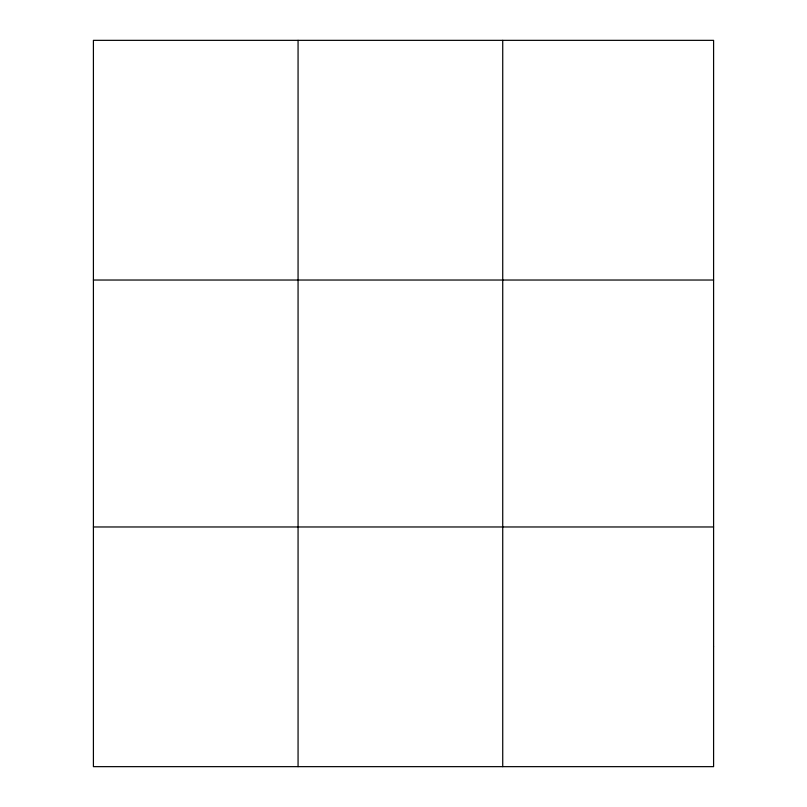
<?xml version="1.0" encoding="UTF-8"?>
<svg xmlns="http://www.w3.org/2000/svg" width="807" height="807" viewBox="0 0 807 807"><rect width="100%" height="100%" fill="white"/><g stroke="black" fill="none" stroke-linecap="round" stroke-linejoin="round"><path stroke-width="1.21" d="M298.065 766.65L298.065 40.35M502.731 766.65L502.731 40.35M93.41 280.029L713.59 280.029M93.41 526.971L713.59 526.971M713.59 646.811L713.59 766.65L93.41 766.65L93.41 40.35L713.59 40.35L713.59 646.811"/></g></svg>
